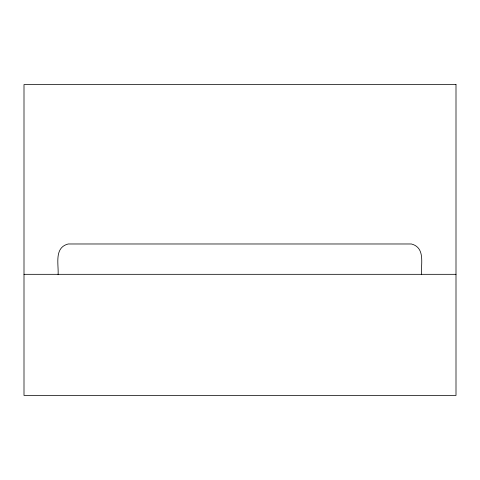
<?xml version="1.0" encoding="UTF-8"?>
<svg xmlns="http://www.w3.org/2000/svg" width="480" height="480" viewBox="0 0 480 480"><rect width="100%" height="100%" fill="white"/><g stroke="black" fill="none" stroke-linecap="round" stroke-linejoin="round"><path stroke-width="0.72" d="M24 274.32L456 274.32M421.47 274.686C420.864 263.952 425.58 247.614 411.378 243.978L68.196 243.978C53.994 247.614 58.716 263.952 58.104 274.686M456 84.558L24 84.558L24 395.442L456 395.442L456 84.558"/></g></svg>
